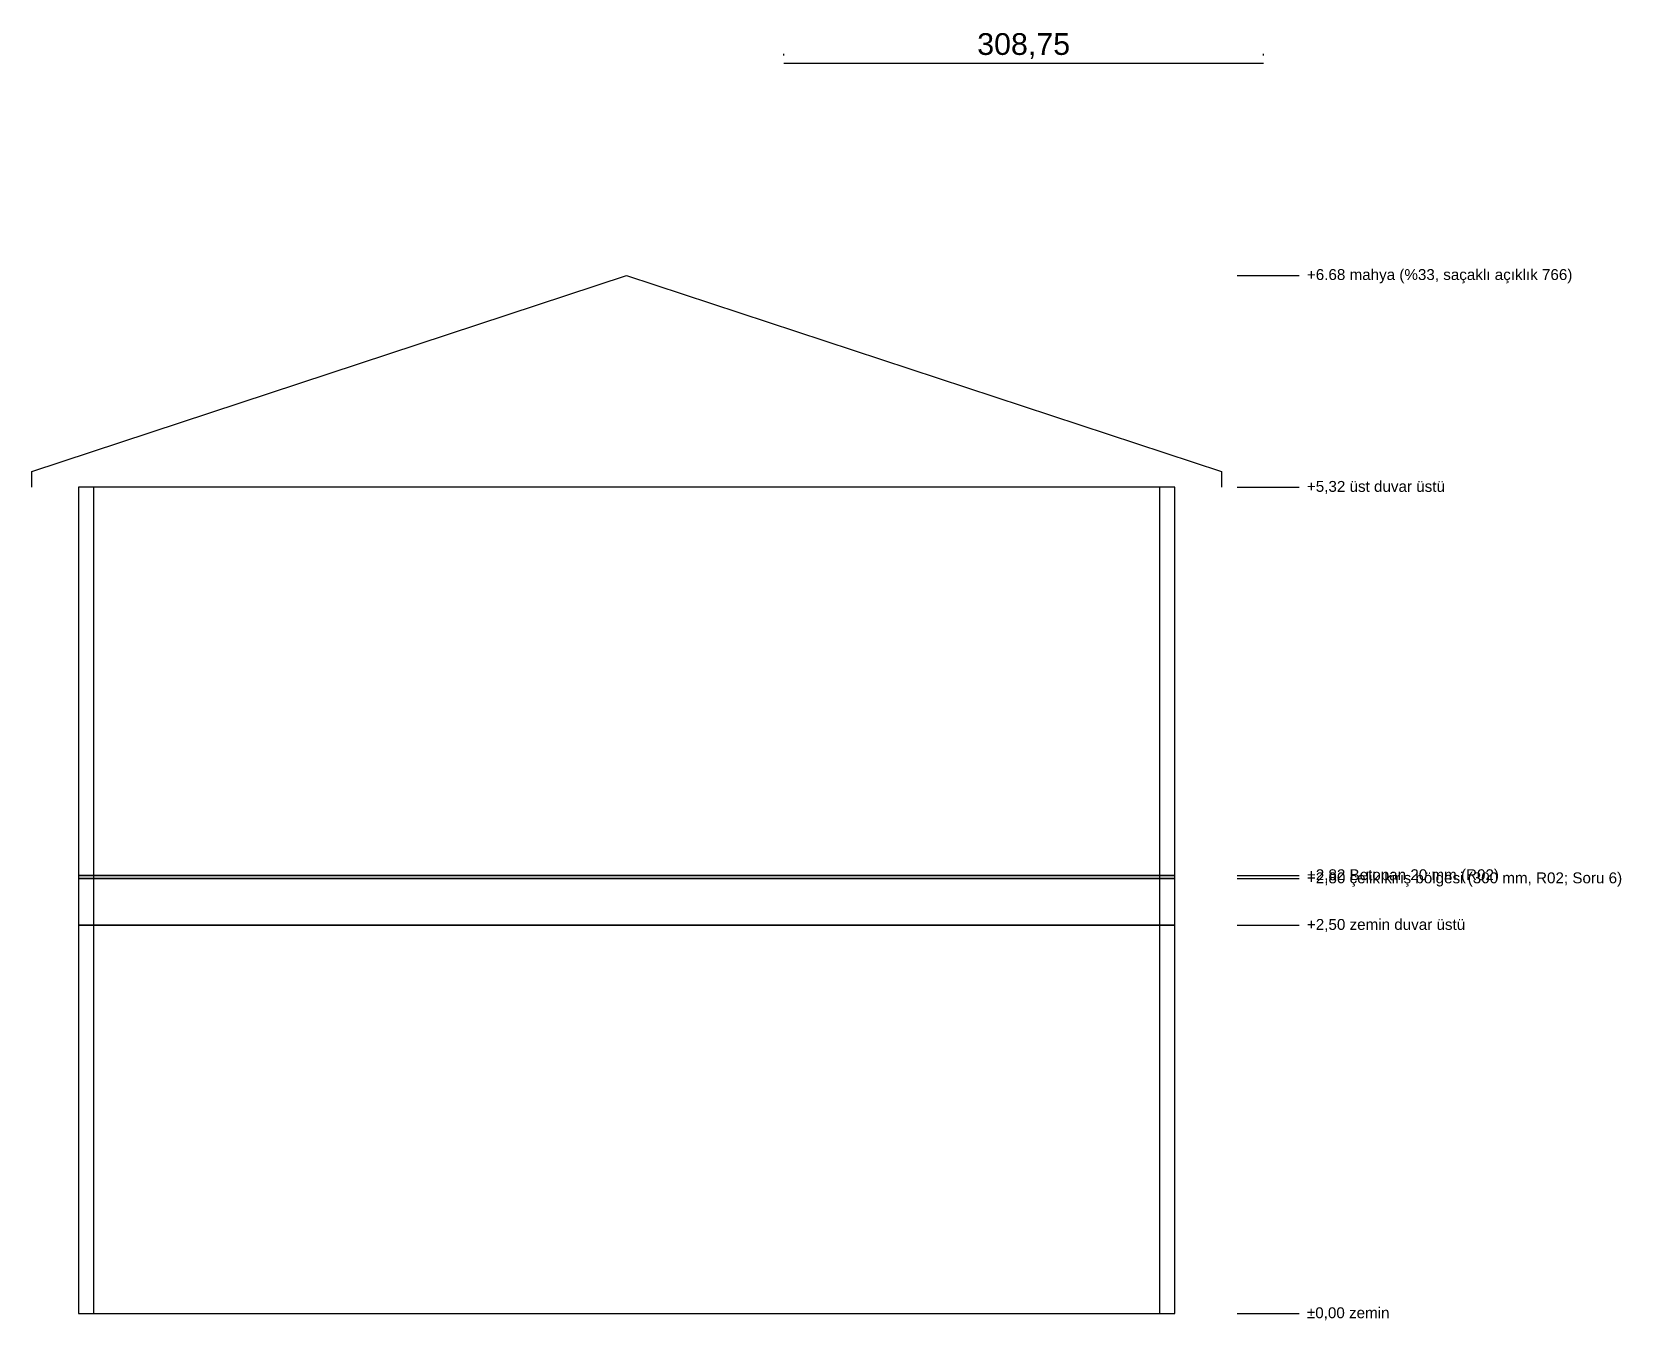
# Model space of a CAD drawing. Header units: centimetres. Extents: x -71 to 5571, y -2315 to 960.
# Drawn here: x -30 to 993, y -904 to -75 of the extents above; entities that cross this region are included whole.
import ezdxf

# ---------------------------------------------------------------- set-up
doc = ezdxf.new("R2010")
doc.units = ezdxf.units.CM
for name, color, linetype in [('KESIT', 7, 'Continuous'), ('KESIT_BETOPAN', 3, 'Continuous'), ('KESIT_CATI', 1, 'Continuous'), ('KESIT_KIRIS', 30, 'Continuous'), ('KOSE_SUREKLI_100', 6, 'Continuous'), ('OLCULER', 7, 'Continuous')]:
    doc.layers.add(name, color=color, linetype=linetype)
doc.styles.add('ARIAL_TR', font='arial.ttf')
doc.dimstyles.new('PORTMAN', dxfattribs={"dimtxt": 14, "dimasz": 9, "dimexe": 6, "dimexo": 5, "dimgap": 4, "dimtad": 1, "dimzin": 0, "dimtxsty": 'ARIAL_TR', "dimblk": 'ARCHTICK', "dimcen": 2.5, "dimazin": 3, "dimtfac": 0.5, "dimtmove": 2, "dimatfit": 3})

# ---------------------------------------------------------------- blocks, each defined once
blk = doc.blocks.new('*D106')
at = {"color": 0}
for p, q in [((454.25, -90), (454.25, -89)), ((763, -90), (763, -89)), ((454.25, -95), (763, -95))]:
    blk.add_line(p, q, dxfattribs=at)
at = {"layer": 'Defpoints'}
for p in [(454.25, -95), (454.25, -95), (763, -95)]:
    blk.add_point(p, dxfattribs=at)
at = {"layer": 'OLCULER', "color": 0, "insert": (608.625, -84), "char_height": 14, "attachment_point": 5, "style": 'ARIAL_TR'}
blk.add_mtext('308,75', dxfattribs=at)
blk = doc.blocks.new('_ARCHTICK')

msp = doc.modelspace()

# ---------------------------------------------------------------- linework, layer by layer
at = {"layer": 'KESIT'}
for p, q in [((746, -231.61), (786, -231.61)), ((746, -368), (786, -368)), ((746, -618), (786, -618)), ((746, -620), (786, -620)), ((746, -650), (786, -650)), ((746, -900), (786, -900))]:
    msp.add_line(p, q, dxfattribs=at)
for points in [[(0, -618), (706, -618), (706, -368), (0, -368), (0, -618)], [(0, -900), (706, -900), (706, -650), (0, -650), (0, -900)]]:
    msp.add_lwpolyline(points, dxfattribs=at)
at = {"layer": 'KESIT_BETOPAN'}
msp.add_lwpolyline([(0, -620), (706, -620), (706, -618), (0, -618), (0, -620)], dxfattribs=at)
at = {"layer": 'KESIT_CATI'}
msp.add_lwpolyline([(-30, -368), (-30, -358), (353, -231.61), (736, -358), (736, -368)], dxfattribs=at)
at = {"layer": 'KESIT_KIRIS'}
msp.add_lwpolyline([(0, -650), (706, -650), (706, -620), (0, -620), (0, -650)], dxfattribs=at)
at = {"layer": 'KOSE_SUREKLI_100'}
for points in [[(0, -900), (10, -900), (10, -368), (0, -368), (0, -900)], [(696, -900), (706, -900), (706, -368), (696, -368), (696, -900)]]:
    msp.add_lwpolyline(points, dxfattribs=at)

# ---------------------------------------------------------------- texts
at = {"layer": 'KESIT', "style": 'ARIAL_TR'}
for s, p in [('+6.68 mahya (%33, saçaklı açıklık 766)', (791, -234.61)), ('+5,32 üst duvar üstü', (791, -371)), ('+2,82 Betopan 20 mm (R02)', (791, -621)), ('+2,80 çelik kiriş bölgesi (300 mm, R02; Soru 6)', (791, -623)), ('+2,50 zemin duvar üstü', (791, -653)), ('±0,00 zemin', (791, -903))]:
    msp.add_text(s, height=7, dxfattribs=at).set_placement(p)

# ---------------------------------------------------------------- dimensions: what is measured, and where the dimension line sits
at = {"layer": 'OLCULER'}
dim = msp.add_linear_dim(base=(454.25, -95), p1=(454.25, -95), p2=(763, -95), dimstyle='PORTMAN', dxfattribs=at)
dim.commit()
dim.dimension.update_dxf_attribs({"geometry": '*D106', "text_midpoint": (608.625, -84)})

doc.saveas('drawing.dxf')
